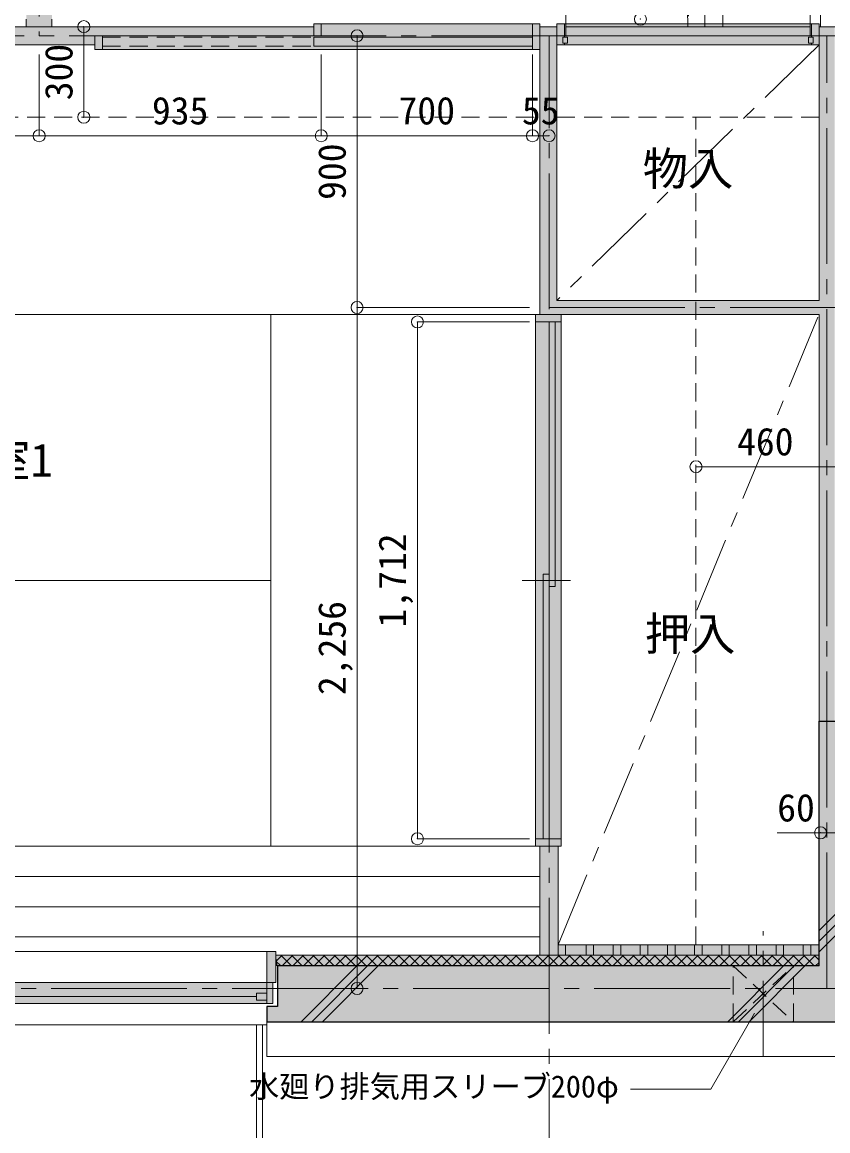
# Model space of a CAD drawing. Units: millimetres at full size, sheet at 1:50. Extents: x -9674 to 9699, y -6794 to 6791.
# Drawn here: x -789 to 1882, y -3380 to 293 of the extents above; entities that cross this region are included whole.
import ezdxf
from ezdxf.enums import TextEntityAlignment as Align

# ---------------------------------------------------------------- set-up
doc = ezdxf.new("R2010")
doc.units = ezdxf.units.MM
doc.header["$LTSCALE"] = 50
doc.header["$PDMODE"] = 32
doc.header["$PDSIZE"] = 40
for name, pattern in [('CHAIN1', [8, 5, -1, 1, -1]), ('CHAIN2', [12, 9, -1, 1, -1]), ('DASHED1', [1.8, 1.2, -0.6])]:
    doc.linetypes.add(name, pattern=pattern)
for name, color, linetype, lineweight in [('1-0_芯', 7, 'CHAIN2', 9), ('1-1_躯体', 2, 'Continuous', 25), ('1-2_間仕切', 3, 'Continuous', 18), ('1-3_建具', 3, 'Continuous', 18), ('1-4_仕上げ', 4, 'Continuous', 9), ('1-6_ﾊﾞﾙｺﾆｰ・階段', 7, 'Continuous', 9), ('1-7_その他', 7, 'DASHED1', 9), ('1-8_ハッチ', 4, 'Continuous', 9), ('1-A_文字', 7, 'Continuous', 9), ('1-B_寸法', 7, 'Continuous', 9), ('1-C_梁', 7, 'DASHED1', 9)]:
    doc.layers.add(name, color=color, linetype=linetype, lineweight=lineweight)
for name, color, linetype in [('4-0', 1, 'Continuous'), ('4-1', 2, 'Continuous'), ('4-2', 4, 'Continuous'), ('4-F', 4, 'Continuous')]:
    doc.layers.add(name, color=color, linetype=linetype)
doc.styles.add('ＭＳ ゴシック', font='')
doc.styles.get('ＭＳ ゴシック').set_extended_font_data('MS Gothic')

msp = doc.modelspace()

# ---------------------------------------------------------------- linework, layer by layer
at = {"layer": '1-0_芯'}
for p, q in [((-732.5, 5061.86), (-732.5, 247.86)), ((-3032.5, 247.86), (2687.5, 247.86)), ((957.5, -3658.14), (957.5, 247.86)), ((1878.5, -2908.14), (1878.5, 247.86)), ((957.5, -652.14), (1917.5, -652.14)), ((-8492.5, -2908.14), (8517.5, -2908.14))]:
    msp.add_line(p, q, dxfattribs=at)
at = {"layer": '1-1_躯体'}
for p, q in [((1852.5, -2023.14), (2107.5, -2023.14)), ((1852.5, -2833.14), (1852.5, -2023.14)), ((1852.5, -2833.14), (57.5, -2833.14)), ((57.5, -2833.14), (57.5, -2968.14)), ((57.5, -2968.14), (22.5, -2968.14)), ((22.5, -2968.14), (22.5, -3018.14)), ((22.5, -3018.14), (2802.5, -3018.14))]:
    msp.add_line(p, q, dxfattribs=at)
at = {"layer": '1-2_間仕切'}
for p, q in [((-1162.5, 277.86), (177.5, 277.86)), ((927.5, 277.86), (983.5, 277.86)), ((983.5, -629.14), (983.5, 277.86)), ((1852.5, -629.14), (1852.5, 277.86)), ((1852.5, 277.86), (1904.5, 277.86)), ((177.5, 247.86), (-522.5, 247.86)), ((927.5, -675.14), (927.5, 247.86)), ((-1162.5, 217.86), (-547.5, 217.86)), ((983.5, -629.14), (1852.5, -629.14)), ((987.5, -675.14), (1852.5, -675.14)), ((1852.5, -2023.14), (1852.5, -675.14)), ((927.5, -2798.14), (927.5, -2437.14)), ((987.5, -2798.14), (987.5, -2437.14)), ((1852.5, -2763.14), (987.5, -2763.14)), ((1012.5, -2763.14), (1012.5, -2798.14)), ((1080, -2763.14), (1080, -2798.14)), ((1105, -2763.14), (1105, -2798.14)), ((1170, -2763.14), (1170, -2798.14)), ((1195, -2763.14), (1195, -2798.14)), ((1260, -2763.14), (1260, -2798.14)), ((1285, -2763.14), (1285, -2798.14)), ((1350, -2763.14), (1350, -2798.14)), ((1375, -2763.14), (1375, -2798.14)), ((1440, -2763.14), (1440, -2798.14)), ((1465, -2763.14), (1465, -2798.14)), ((1530, -2763.14), (1530, -2798.14)), ((1555, -2763.14), (1555, -2798.14)), ((1620, -2763.14), (1620, -2798.14)), ((1645, -2763.14), (1645, -2798.14)), ((1710, -2763.14), (1710, -2798.14)), ((1735, -2763.14), (1735, -2798.14)), ((1800, -2763.14), (1800, -2798.14)), ((1825, -2763.14), (1825, -2798.14))]:
    msp.add_line(p, q, dxfattribs=at)
at = {"layer": '1-3_建具', "color": 7, "linetype": 'DASHED1', "lineweight": 9}
for p, q in [((1473.5, 277.86), (1473.5, 1127.86)), ((1533.5, 277.86), (1533.5, 1127.86)), ((1013.5, 277.86), (1013.5, 682.36)), ((1822.5, 277.86), (1822.5, 682.36)), ((-522.5, 242.86), (177.5, 242.86)), ((-522.5, 212.86), (177.5, 212.86))]:
    msp.add_line(p, q, dxfattribs=at)
at = {"layer": '1-3_建具'}
for p, q in [((-775, 302.86), (-775, 277.86)), ((-690, 302.86), (-690, 277.86)), ((-690, 277.86), (-775, 277.86)), ((902.5, 202.86), (902.5, 287.86)), ((902.5, 287.86), (927.5, 287.86)), ((927.5, 202.86), (927.5, 287.86)), ((983.5, 217.86), (983.5, 287.86)), ((1008.5, 287.86), (983.5, 287.86)), ((1008.5, 242.86), (1008.5, 287.86)), ((1013.5, 277.86), (1013.5, 247.86)), ((1013.5, 277.86), (1822.5, 277.86)), ((1822.5, 277.86), (1822.5, 247.86)), ((1827.5, 287.86), (1852.5, 287.86)), ((1827.5, 242.86), (1827.5, 287.86)), ((1852.5, 277.86), (1852.5, 287.86)), ((-547.5, 247.86), (-522.5, 247.86)), ((-547.5, 202.86), (-547.5, 247.86)), ((-522.5, 202.86), (-522.5, 247.86)), ((1003.5, 242.86), (1003.5, 222.86)), ((1003.5, 242.86), (1018.5, 242.86)), ((1003.5, 222.86), (1018.5, 222.86)), ((1008.5, 217.86), (1008.5, 222.86)), ((1822.5, 247.86), (1013.5, 247.86)), ((1018.5, 242.86), (1018.5, 222.86)), ((1817.5, 242.86), (1817.5, 222.86)), ((1832.5, 242.86), (1817.5, 242.86)), ((1832.5, 222.86), (1817.5, 222.86)), ((1827.5, 217.86), (1827.5, 222.86)), ((1832.5, 242.86), (1832.5, 222.86)), ((-547.5, 202.86), (-522.5, 202.86)), ((902.5, 202.86), (927.5, 202.86)), ((1008.5, 217.86), (983.5, 217.86)), ((1827.5, 217.86), (1852.5, 217.86)), ((958.33, -700.14), (958.33, -1576.14)), ((938.33, -1536.14), (958.33, -1536.14)), ((938.33, -2412.14), (938.33, -1536.14)), ((958.33, -1536.14), (958.33, -2412.14)), ((22.5, -2786.14), (22.5, -2888.14)), ((52.5, -2786.14), (22.5, -2786.14)), ((52.5, -2786.14), (52.5, -2888.14)), ((52.5, -2888.14), (22.5, -2888.14)), ((-825, -2935.14), (-12.5, -2935.14)), ((-12.5, -2947.14), (-12.5, -2923.14)), ((-12.5, -2923.14), (22.5, -2923.14)), ((-12.5, -2947.14), (22.5, -2947.14))]:
    msp.add_line(p, q, dxfattribs=at)
at = {"layer": '1-3_建具', "color": 7, "lineweight": 9}
for p, q in [((202.5, 287.86), (177.5, 287.86)), ((177.5, 247.86), (177.5, 287.86)), ((202.5, 287.86), (902.5, 287.86)), ((202.5, 247.86), (202.5, 287.86)), ((1827.5, 287.86), (1008.5, 287.86)), ((202.5, 247.86), (177.5, 247.86)), ((177.5, 212.86), (177.5, 242.86)), ((177.5, 242.86), (902.5, 242.86)), ((902.5, 202.86), (-522.5, 202.86)), ((177.5, 212.86), (902.5, 212.86)), ((1008.5, 217.86), (1827.5, 217.86)), ((912.5, -2412.14), (912.5, -700.14)), ((997.5, -2412.14), (997.5, -700.14)), ((868.33, -1556.14), (1028.33, -1556.14)), ((22.5, -2786.14), (-1707.5, -2786.14)), ((-1692.5, -2888.14), (7.5, -2888.14)), ((7.5, -2888.14), (42.5, -2888.14)), ((22.5, -2888.14), (22.5, -2958.14)), ((42.5, -2958.14), (42.5, -2888.14)), ((-1692.5, -2958.14), (7.5, -2958.14)), ((42.5, -2958.14), (7.5, -2958.14)), ((22.5, -3028.14), (-1707.5, -3028.14))]:
    msp.add_line(p, q, dxfattribs=at)
at = {"layer": '1-3_建具'}
for points in [[(912.5, -700.14), (997.5, -700.14), (997.5, -675.14), (912.5, -675.14)], [(912.5, -2437.14), (997.5, -2437.14), (997.5, -2412.14), (912.5, -2412.14)]]:
    msp.add_lwpolyline(points, close=True, dxfattribs=at)
msp.add_lwpolyline([(958.33, -1576.14), (978.33, -1576.14), (978.33, -700.14)], dxfattribs=at)
at = {"layer": '1-3_建具', "color": 7, "linetype": 'DASHED1', "lineweight": 9}
for centre, start, end in [((1013.5, 277.86), 0, 90), ((1822.5, 277.86), 90, 180)]:
    msp.add_arc(centre, 404.5, start, end, dxfattribs=at)
at = {"layer": '1-4_仕上げ'}
for p, q in [((-2642.5, -675.48), (912.5, -675.48)), ((35, -2437.14), (35, -675.48)), ((-1750, -1556.31), (35, -1556.31)), ((-2642.5, -2437.14), (912.5, -2437.14)), ((-2642.5, -2537.14), (927.5, -2537.14)), ((-2642.5, -2637.14), (927.5, -2637.14)), ((-2642.5, -2737.14), (927.5, -2737.14))]:
    msp.add_line(p, q, dxfattribs=at)
at = {"layer": '1-6_ﾊﾞﾙｺﾆｰ・階段'}
for p, q in [((-12.5, -3028.14), (-12.5, -5703.77)), ((7.5, -3028.14), (7.5, -5703.77)), ((22.5, -3018.14), (22.5, -3133.14)), ((22.5, -3133.14), (2802.5, -3133.14))]:
    msp.add_line(p, q, dxfattribs=at)
at = {"layer": '1-7_その他', "color": 4, "linetype": 'CHAIN1'}
for p, q in [((1852.5, 217.86), (983.5, -629.14)), ((987.5, -2763.14), (1852.5, -675.14))]:
    msp.add_line(p, q, dxfattribs=at)
at = {"layer": '1-7_その他', "linetype": 'CHAIN1'}
msp.add_line((1667.5, -3133.14), (1667.5, -2718.14), dxfattribs=at)
at = {"layer": '1-7_その他'}
for p, q in [((1567.5, -3018.14), (1767.5, -2833.14)), ((1567.5, -2833.14), (1767.5, -3018.14)), ((1567.5, -3018.14), (1567.5, -2833.14)), ((1767.5, -3018.14), (1767.5, -2833.14))]:
    msp.add_line(p, q, dxfattribs=at)
at = {"layer": '1-8_ハッチ'}
for p, q in [((1852.5, -2715.63), (2107.5, -2460.63)), ((1852.5, -2750.99), (2107.5, -2495.99)), ((1852.5, -2786.34), (2107.5, -2531.34)), ((1852.5, -2798.14), (52.5, -2798.14)), ((52.5, -2818.58), (72.93, -2798.14)), ((52.5, -2817.51), (68.13, -2833.14)), ((68.49, -2798.14), (103.49, -2833.14)), ((73.29, -2833.14), (108.29, -2798.14)), ((103.84, -2798.14), (138.84, -2833.14)), ((108.64, -2833.14), (143.64, -2798.14)), ((139.2, -2798.14), (174.2, -2833.14)), ((144, -2833.14), (179, -2798.14)), ((174.56, -2798.14), (209.56, -2833.14)), ((179.35, -2833.14), (214.35, -2798.14)), ((209.91, -2798.14), (244.91, -2833.14)), ((214.71, -2833.14), (249.71, -2798.14)), ((245.27, -2798.14), (280.27, -2833.14)), ((250.06, -2833.14), (285.06, -2798.14)), ((280.62, -2798.14), (315.62, -2833.14)), ((285.42, -2833.14), (320.42, -2798.14)), ((315.98, -2798.14), (350.98, -2833.14)), ((320.77, -2833.14), (355.77, -2798.14)), ((351.33, -2798.14), (386.33, -2833.14)), ((356.13, -2833.14), (391.13, -2798.14)), ((386.69, -2798.14), (421.69, -2833.14)), ((391.49, -2833.14), (426.49, -2798.14)), ((422.04, -2798.14), (457.04, -2833.14)), ((426.84, -2833.14), (461.84, -2798.14)), ((457.4, -2798.14), (492.4, -2833.14)), ((462.2, -2833.14), (497.2, -2798.14)), ((492.75, -2798.14), (527.75, -2833.14)), ((497.55, -2833.14), (532.55, -2798.14)), ((528.11, -2798.14), (563.11, -2833.14)), ((532.91, -2833.14), (567.91, -2798.14)), ((563.46, -2798.14), (598.46, -2833.14)), ((568.26, -2833.14), (603.26, -2798.14)), ((598.82, -2798.14), (633.82, -2833.14)), ((603.62, -2833.14), (638.62, -2798.14)), ((634.17, -2798.14), (669.17, -2833.14)), ((638.97, -2833.14), (673.97, -2798.14)), ((669.53, -2798.14), (704.53, -2833.14)), ((674.33, -2833.14), (709.33, -2798.14)), ((704.89, -2798.14), (739.89, -2833.14)), ((709.68, -2833.14), (744.68, -2798.14)), ((740.24, -2798.14), (775.24, -2833.14)), ((745.04, -2833.14), (780.04, -2798.14)), ((775.6, -2798.14), (810.6, -2833.14)), ((780.39, -2833.14), (815.39, -2798.14)), ((810.95, -2798.14), (845.95, -2833.14)), ((815.75, -2833.14), (850.75, -2798.14)), ((846.31, -2798.14), (881.31, -2833.14)), ((851.1, -2833.14), (886.1, -2798.14)), ((881.66, -2798.14), (916.66, -2833.14)), ((886.46, -2833.14), (921.46, -2798.14)), ((917.02, -2798.14), (952.02, -2833.14)), ((921.82, -2833.14), (956.82, -2798.14)), ((952.37, -2798.14), (987.37, -2833.14)), ((957.17, -2833.14), (992.17, -2798.14)), ((987.73, -2798.14), (1022.73, -2833.14)), ((992.53, -2833.14), (1027.53, -2798.14)), ((1023.08, -2798.14), (1058.08, -2833.14)), ((1027.88, -2833.14), (1062.88, -2798.14)), ((1058.44, -2798.14), (1093.44, -2833.14)), ((1063.24, -2833.14), (1098.24, -2798.14)), ((1093.79, -2798.14), (1128.79, -2833.14)), ((1098.59, -2833.14), (1133.59, -2798.14)), ((1129.15, -2798.14), (1164.15, -2833.14)), ((1133.95, -2833.14), (1168.95, -2798.14)), ((1164.5, -2798.14), (1199.5, -2833.14)), ((1169.3, -2833.14), (1204.3, -2798.14)), ((1199.86, -2798.14), (1234.86, -2833.14)), ((1204.66, -2833.14), (1239.66, -2798.14)), ((1235.22, -2798.14), (1270.22, -2833.14)), ((1240.01, -2833.14), (1275.01, -2798.14)), ((1270.57, -2798.14), (1305.57, -2833.14)), ((1275.37, -2833.14), (1310.37, -2798.14)), ((1305.93, -2798.14), (1340.93, -2833.14)), ((1310.72, -2833.14), (1345.72, -2798.14)), ((1341.28, -2798.14), (1376.28, -2833.14)), ((1346.08, -2833.14), (1381.08, -2798.14)), ((1376.64, -2798.14), (1411.64, -2833.14)), ((1381.43, -2833.14), (1416.43, -2798.14)), ((1411.99, -2798.14), (1446.99, -2833.14)), ((1416.79, -2833.14), (1451.79, -2798.14)), ((1447.35, -2798.14), (1482.35, -2833.14)), ((1452.15, -2833.14), (1487.15, -2798.14)), ((1482.7, -2798.14), (1517.7, -2833.14)), ((1487.5, -2833.14), (1522.5, -2798.14)), ((1518.06, -2798.14), (1553.06, -2833.14)), ((1522.86, -2833.14), (1557.86, -2798.14)), ((1553.41, -2798.14), (1588.41, -2833.14)), ((1558.21, -2833.14), (1593.21, -2798.14)), ((1588.77, -2798.14), (1623.77, -2833.14)), ((1593.57, -2833.14), (1628.57, -2798.14)), ((1624.12, -2798.14), (1659.12, -2833.14)), ((1628.92, -2833.14), (1663.92, -2798.14)), ((1659.48, -2798.14), (1694.48, -2833.14)), ((1664.28, -2833.14), (1699.28, -2798.14)), ((1694.83, -2798.14), (1729.83, -2833.14)), ((1699.63, -2833.14), (1734.63, -2798.14)), ((1730.19, -2798.14), (1765.19, -2833.14)), ((1734.99, -2833.14), (1769.99, -2798.14)), ((1765.55, -2798.14), (1800.55, -2833.14)), ((1770.34, -2833.14), (1805.34, -2798.14)), ((1800.9, -2798.14), (1835.9, -2833.14)), ((1805.7, -2833.14), (1840.7, -2798.14)), ((1836.26, -2798.14), (1852.5, -2814.39)), ((1841.05, -2833.14), (1852.5, -2821.7)), ((135.77, -3018.14), (320.77, -2833.14)), ((171.13, -3018.14), (356.13, -2833.14)), ((206.49, -3018.14), (391.49, -2833.14)), ((1549.99, -3018.14), (1734.99, -2833.14)), ((1585.34, -3018.14), (1770.34, -2833.14)), ((1620.7, -3018.14), (1805.7, -2833.14))]:
    msp.add_line(p, q, dxfattribs=at)
at = {"layer": '1-A_文字'}
for p, q in [((1638.62, -2989.52), (1493.32, -3241.2)), ((1493.32, -3241.2), (1227.41, -3241.2))]:
    msp.add_line(p, q, dxfattribs=at)
at = {"layer": '1-B_寸法'}
for p, q in [((-584.43, 277.86), (-584.43, -22.14)), ((321.19, 247.86), (321.19, -652.14)), ((-732.5, 185.34), (-732.5, -83.39)), ((202.5, 185.34), (202.5, -83.39)), ((902.5, 185.34), (902.5, -83.39)), ((-1187.5, -83.39), (-732.5, -83.39)), ((-732.5, -83.39), (202.5, -83.39)), ((202.5, -83.39), (902.5, -83.39)), ((902.5, -83.39), (957.5, -83.39)), ((892.49, -652.14), (321.19, -652.14)), ((321.19, -652.14), (321.19, -2908.14)), ((892.49, -700.14), (521.19, -700.14)), ((1444.5, -1179.71), (1904.5, -1179.71)), ((1714.01, -2392.36), (1917.5, -2392.36))]:
    msp.add_line(p, q, dxfattribs=at)
msp.add_lwpolyline([(892.49, -2412.14), (521.19, -2412.14), (521.19, -700.14)], dxfattribs=at)
at = {"layer": '1-B_寸法', "color": 3}
for p in [(-584.43, 277.86), (1260.37, 302.86), (321.19, 247.86), (-584.43, -22.14), (-732.5, -83.39), (202.5, -83.39), (902.5, -83.39), (957.5, -83.39), (321.19, -652.14), (521.19, -700.14), (1444.5, -1179.71), (1857.5, -2392.36), (521.19, -2412.14), (321.19, -2908.14)]:
    msp.add_point(p, dxfattribs=at)
at = {"layer": '1-C_梁'}
for p, q in [((1857.5, 1126.86), (1857.5, 277.86)), ((-2842.5, -22.14), (927.5, -22.14)), ((983.5, -22.14), (1857.5, -22.14)), ((1444.5, -2763.14), (1444.5, -22.14))]:
    msp.add_line(p, q, dxfattribs=at)
at = {"layer": '4-0'}
for points in [[(1852.5, -2833.14), (2107.5, -2833.14), (1878.5, -2023.14), (2107.5, -2023.14)], [(1852.5, -2023.14), (1878.5, -2023.14), (1852.5, -2833.14)], [(2767.5, -2913.14), (2767.5, -2833.14), (57.5, -2833.14)], [(2767.5, -2913.14), (57.5, -2833.14), (57.5, -2913.14)], [(2767.5, -2913.14), (22.5, -3018.14), (2802.5, -3018.14)], [(57.5, -2968.14), (22.5, -3018.14), (2767.5, -2913.14)], [(2767.5, -2913.14), (57.5, -2913.14), (57.5, -2968.14)], [(57.5, -2968.14), (22.5, -2968.14), (22.5, -3018.14)]]:
    msp.add_solid(points, dxfattribs=at)
at = {"layer": '4-1'}
msp.add_solid([(-1727.5, -2888.14), (-1727.5, -2958.14), (42.5, -2888.14), (42.5, -2958.14)], dxfattribs=at)
at = {"layer": '4-2'}
for points in [[(-775, 277.86), (-690, 277.86), (-775, 1127.86), (-690, 1127.86)], [(-1162.5, 217.86), (-1162.5, 277.86), (177.5, 277.86)], [(177.5, 277.86), (-547.5, 217.86), (-1162.5, 217.86)], [(177.5, 277.86), (927.5, 202.86), (-547.5, 202.86)], [(177.5, 277.86), (-547.5, 202.86), (-547.5, 217.86)], [(177.5, 277.86), (177.5, 287.86), (927.5, 287.86)], [(177.5, 277.86), (927.5, 287.86), (927.5, 202.86)], [(927.5, 277.86), (983.5, 277.86), (983.5, -629.14)], [(927.5, -675.14), (927.5, 277.86), (983.5, -629.14)], [(983.5, 287.86), (983.5, 217.86), (1852.5, 287.86), (1852.5, 217.86)], [(1852.5, 277.86), (1904.5, 277.86), (1852.5, -2023.14), (1904.5, -2023.14)], [(1852.5, -629.14), (1852.5, -675.14), (927.5, -675.14)], [(927.5, -675.14), (983.5, -629.14), (1852.5, -629.14)], [(912.5, -675.14), (997.5, -675.14), (912.5, -2437.14), (997.5, -2437.14)], [(927.5, -2437.14), (987.5, -2437.14), (927.5, -2798.14), (987.5, -2798.14)], [(987.5, -2763.14), (987.5, -2798.14), (1852.5, -2763.14), (1852.5, -2798.14)]]:
    msp.add_solid(points, dxfattribs=at)
at = {"layer": '4-F'}
for points in [[(22.5, -2786.14), (52.5, -2786.14), (22.5, -2888.14), (52.5, -2888.14)], [(52.5, -2798.14), (1852.5, -2798.14), (57.5, -2833.14), (1852.5, -2833.14)], [(52.5, -2833.14), (57.5, -2833.14), (52.5, -2798.14)]]:
    msp.add_solid(points, dxfattribs=at)

# ---------------------------------------------------------------- texts
at = {"layer": '1-A_文字', "style": 'ＭＳ ゴシック'}
for s, height, p in [('物入', 110, (1268, -280.64)), ('和室1', 110, (-1061.54, -1245.9)), ('押入', 110, (1275, -1821.64)), ('水廻り排気用スリーブ200φ', 73.31, (-36.7, -3291.26))]:
    msp.add_text(s, height=height, dxfattribs=at).set_placement(p, align=Align.BOTTOM_LEFT)
at = {"layer": '1-B_寸法', "style": 'ＭＳ ゴシック'}
for s, p in [('300', (-594.43, 34.11)), ('900', (311.19, -295.89)), ('1,712', (511.19, -1712.39)), ('2,256', (311.19, -1936.39))]:
    msp.add_text(s, height=91.64, rotation=90, dxfattribs=at).set_placement(p, align=Align.BOTTOM_LEFT)
for s, p in [('935', (-358.75, -73.39)), ('700', (458.75, -73.39)), ('55', (867.5, -73.39)), ('460', (1580.75, -1169.71)), ('60', (1713.79, -2382.36))]:
    msp.add_text(s, height=91.64, dxfattribs=at).set_placement(p, align=Align.BOTTOM_LEFT)

doc.saveas('drawing.dxf')
